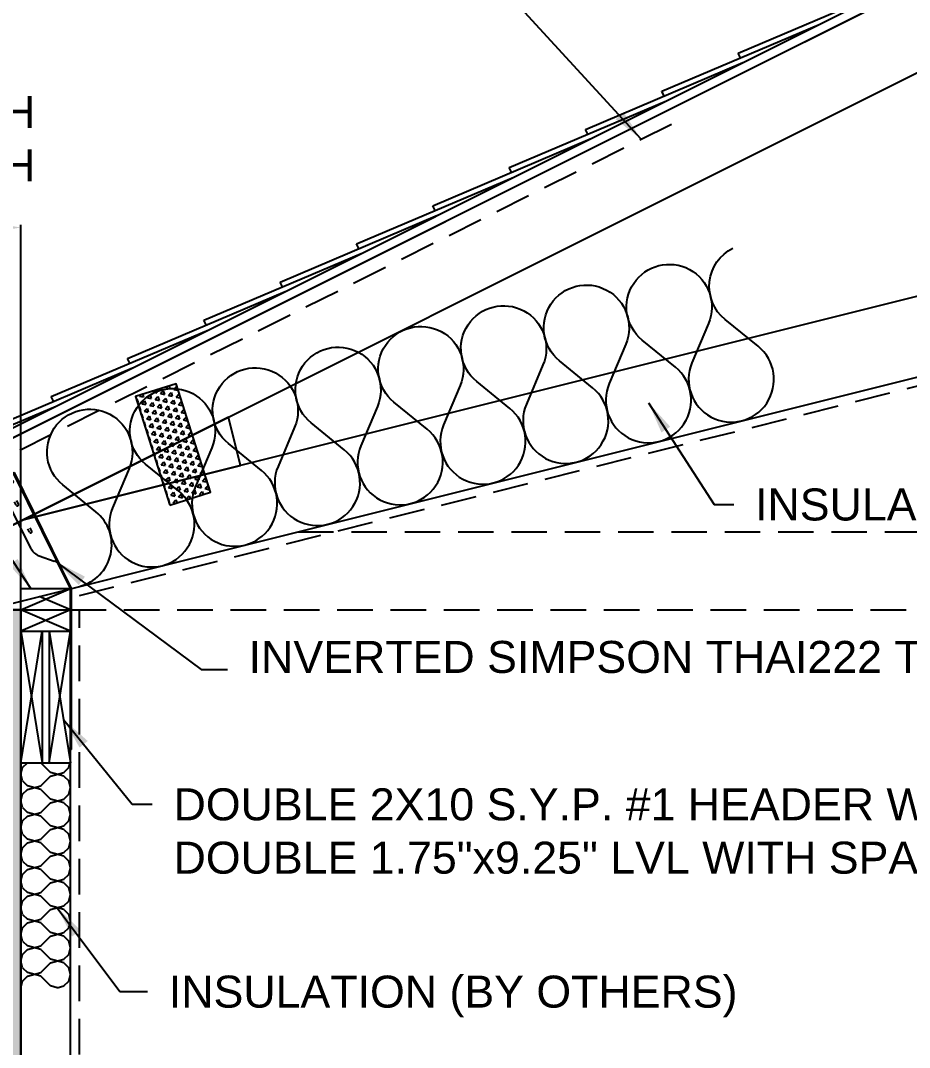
# Model space of a CAD drawing. Header units: inches. Extents: x -1316 to 22433, y -200 to 8737.
# Drawn here: x -378.2 to -315.7, y 75.3 to 147.5 of the extents above; entities that cross this region are included whole.
import ezdxf

# ---------------------------------------------------------------- set-up
doc = ezdxf.new("R2010")
doc.units = ezdxf.units.IN
doc.header["$LTSCALE"] = 10
doc.header["$MEASUREMENT"] = 0
doc.header["$PDMODE"] = 34
doc.header["$PDSIZE"] = 18
doc.linetypes.add('HIDDEN', pattern=[0.375, 0.25, -0.125])
doc.layers.get('0').update_dxf_attribs({"linetype": 'CONTINUOUS'})
doc.layers.get('DefPoints').update_dxf_attribs({"linetype": 'CONTINUOUS'})
for name, color, linetype in [('S-HATCH', 5, 'CONTINUOUS'), ('S-HDWR', 104, 'CONTINUOUS'), ('S-PLATE', 190, 'CONTINUOUS'), ('S-ROOF', 2, 'CONTINUOUS'), ('S-TXT', 222, 'CONTINUOUS'), ('S-WALL', 6, 'CONTINUOUS')]:
    doc.layers.add(name, color=color, linetype=linetype)
doc.styles.add('style1', font='arial.ttf')
doc.dimstyles.new('1-2', dxfattribs={"dimtxt": 2.25, "dimasz": 2.25, "dimexe": 0.18, "dimexo": 1.5, "dimgap": 1.5, "dimtad": 0, "dimdec": 4, "dimrnd": 0.0625, "dimzin": 0, "dimdsep": 46, "dimlunit": 4, "dimtxsty": 'style1', "dimcen": 0.09, "dimazin": 0, "dimtfac": 1, "dimtdec": 4, "dimtofl": 0, "dimtmove": 0, "dimatfit": 0, "dimfxl": 1, "dimtolj": 1, "dimtzin": 0, "dimarcsym": 0})

# ---------------------------------------------------------------- blocks, each defined once
blk = doc.blocks.new('NP SHINGLES')
for p, q in [((74.713, 38.195), (85.782, 42.891)), ((69.351, 35.514), (80.419, 40.209)), ((74.881, 37.859), (74.713, 38.195)), ((63.988, 32.833), (75.057, 37.528)), ((69.518, 35.178), (69.351, 35.514)), ((58.622, 30.149), (69.69, 34.845)), ((64.156, 32.497), (63.988, 32.833)), ((53.255, 27.466), (64.324, 32.162)), ((58.79, 29.814), (58.622, 30.149)), ((47.889, 24.783), (58.957, 29.478)), ((53.423, 27.131), (53.255, 27.466)), ((42.522, 22.099), (53.591, 26.795)), ((48.056, 24.447), (47.889, 24.783)), ((37.156, 19.416), (48.224, 24.112)), ((42.69, 21.764), (42.522, 22.099)), ((31.789, 16.733), (42.858, 21.429)), ((37.323, 19.081), (37.156, 19.416)), ((26.422, 14.05), (37.491, 18.745)), ((31.957, 16.397), (31.789, 16.733)), ((21.056, 11.366), (32.124, 16.062)), ((26.59, 13.714), (26.422, 14.05)), ((15.689, 8.683), (26.758, 13.379))]:
    blk.add_line(p, q)
blk = doc.blocks.new('THAI1-81-22-l')
for p, q in [((3.565, 21.555), (-1.445, 11.383)), ((3.628, 21.524), (-1.375, 11.367)), ((3.455, 21.33), (3.517, 21.299)), ((3.565, 21.555), (3.628, 21.524)), ((-1.445, 11.383), (-1.445, 2.307)), ((-1.375, 11.367), (-1.375, 2.307)), ((-0.418, 8.332), (-1.207, 9.121)), ((-0.125, 7.625), (-0.125, 4.307)), ((-0.711, 6.539), (-0.711, 6.269)), ((-0.54, 6.539), (-0.54, 6.272)), ((-0.711, 4.414), (-0.711, 4.144)), ((-0.54, 4.414), (-0.54, 4.147)), ((0.991, 2.106), (0.009, 3.807)), ((-1.445, 2.307), (-1.374, 2.307)), ((-1.259, 2.106), (-1.375, 2.307)), ((-0.62, 1.989), (-1.081, 2.763)), ((-0.43, 1.988), (-0.918, 2.857)), ((-0.245, 1.989), (-0.706, 2.763)), ((-0.055, 1.988), (-0.543, 2.857)), ((-1.125, 1.606), (-1.125, 0)), ((-0.594, 1.195), (-0.594, 1.893)), ((-0.406, 1.195), (-0.406, 1.896)), ((-0.219, 1.195), (-0.219, 1.893)), ((-0.031, 1.195), (-0.031, 1.896)), ((0.415, 1.539), (0.415, 1.269)), ((0.585, 1.539), (0.585, 1.272)), ((1.125, 1.606), (1.125, 0)), ((1.125, 0.07), (-1.125, 0.07)), ((1.125, 0), (-1.125, 0))]:
    blk.add_line(p, q)
for centre, radius, start, end in [((-0.5, 9.828), 1, 208.95502, 225), ((-1.125, 7.625), 1, 0, 45), ((-0.625, 6.539), 0.0855, 0, 180), ((-0.625, 4.414), 0.0855, 0, 180), ((0.875, 4.307), 1, 180, 210), ((-1, 2.811), 0.0937, 29.31224, 210.75548), ((-0.625, 2.811), 0.0937, 29.31224, 210.75548), ((-2.125, 1.606), 1, 0, 30), ((-0.781, 1.893), 0.187, 0, 30.75548), ((-0.594, 1.896), 0.187, 0, 29.31224), ((-0.406, 1.893), 0.187, 0, 30.75548), ((-0.219, 1.896), 0.187, 0, 29.31224), ((0.5, 1.539), 0.0855, 0, 180), ((0.125, 1.606), 1, 0, 30), ((-0.5, 1.195), 0.0937, 180, 0), ((-0.125, 1.195), 0.0937, 180, 0)]:
    blk.add_arc(centre, radius, start, end)
blk = doc.blocks.new('*X540')
at = {"color": 0}
for p, q in [((579.445, -101.661), (579.637, -101.661)), ((579.496, -101.904), (579.637, -101.661)), ((579.778, -101.417), (579.637, -101.174)), ((579.637, -101.174), (579.918, -101.174)), ((579.778, -101.417), (579.918, -101.174)), ((580.059, -101.904), (579.918, -101.661)), ((579.918, -101.661), (580.199, -101.661)), ((580.059, -101.904), (580.199, -101.661)), ((580.34, -101.417), (580.199, -101.174)), ((580.199, -101.174), (580.481, -101.174)), ((580.34, -101.417), (580.481, -101.174)), ((580.621, -101.904), (580.481, -101.661)), ((580.481, -101.661), (580.762, -101.661)), ((580.621, -101.904), (580.762, -101.661)), ((580.903, -101.417), (580.762, -101.174)), ((580.762, -101.174), (581.043, -101.174)), ((580.903, -101.417), (581.043, -101.174)), ((581.184, -101.904), (581.043, -101.661)), ((581.043, -101.661), (581.324, -101.661)), ((581.184, -101.904), (581.324, -101.661)), ((581.465, -101.417), (581.324, -101.174)), ((581.324, -101.174), (581.606, -101.174)), ((581.465, -101.417), (581.606, -101.174)), ((581.746, -101.904), (581.606, -101.661)), ((581.606, -101.661), (581.887, -101.661)), ((581.746, -101.904), (581.887, -101.661)), ((582.028, -101.417), (581.887, -101.174)), ((581.887, -101.174), (582.168, -101.174)), ((582.028, -101.417), (582.168, -101.174)), ((582.309, -101.904), (582.168, -101.661)), ((582.168, -101.661), (582.449, -101.661)), ((582.309, -101.904), (582.449, -101.661)), ((582.59, -101.417), (582.449, -101.174)), ((582.449, -101.174), (582.731, -101.174)), ((582.59, -101.417), (582.731, -101.174)), ((582.871, -101.904), (582.731, -101.661)), ((582.731, -101.661), (583.012, -101.661)), ((582.871, -101.904), (583.012, -101.661)), ((583.153, -101.417), (583.012, -101.174)), ((583.012, -101.174), (583.293, -101.174)), ((583.153, -101.417), (583.293, -101.174)), ((583.434, -101.904), (583.293, -101.661)), ((583.293, -101.661), (583.574, -101.661)), ((583.434, -101.904), (583.574, -101.661)), ((583.715, -101.417), (583.574, -101.174)), ((583.574, -101.174), (583.856, -101.174)), ((583.715, -101.417), (583.856, -101.174)), ((583.996, -101.904), (583.856, -101.661)), ((583.856, -101.661), (584.137, -101.661)), ((583.996, -101.904), (584.137, -101.661)), ((584.278, -101.417), (584.137, -101.174)), ((584.137, -101.174), (584.418, -101.174)), ((584.278, -101.417), (584.418, -101.174)), ((584.559, -101.904), (584.418, -101.661)), ((584.418, -101.661), (584.699, -101.661)), ((584.559, -101.904), (584.699, -101.661)), ((584.84, -101.417), (584.699, -101.174)), ((584.699, -101.174), (584.981, -101.174)), ((584.84, -101.417), (584.981, -101.174)), ((585.121, -101.904), (584.981, -101.661)), ((584.981, -101.661), (585.262, -101.661)), ((585.121, -101.904), (585.262, -101.661)), ((585.403, -101.417), (585.262, -101.174)), ((585.262, -101.174), (585.543, -101.174)), ((585.403, -101.417), (585.543, -101.174)), ((585.684, -101.904), (585.543, -101.661)), ((585.543, -101.661), (585.824, -101.661)), ((585.684, -101.904), (585.824, -101.661)), ((585.965, -101.417), (585.824, -101.174)), ((585.824, -101.174), (586.106, -101.174)), ((585.965, -101.417), (586.106, -101.174)), ((586.246, -101.904), (586.106, -101.661)), ((586.106, -101.661), (586.387, -101.661)), ((586.246, -101.904), (586.387, -101.661)), ((586.528, -101.417), (586.387, -101.174)), ((586.387, -101.174), (586.668, -101.174)), ((586.528, -101.417), (586.668, -101.174)), ((586.809, -101.904), (586.668, -101.661)), ((586.668, -101.661), (586.949, -101.661)), ((586.809, -101.904), (586.949, -101.661)), ((587.09, -101.417), (586.949, -101.174)), ((586.949, -101.174), (587.231, -101.174)), ((587.09, -101.417), (587.231, -101.174)), ((587.371, -101.904), (587.231, -101.661)), ((587.231, -101.661), (587.445, -101.661)), ((587.371, -101.904), (587.445, -101.776)), ((579.496, -101.904), (579.445, -101.816)), ((579.778, -102.391), (579.637, -102.148)), ((579.637, -102.148), (579.918, -102.148)), ((579.778, -102.391), (579.918, -102.148)), ((580.34, -102.391), (580.199, -102.148)), ((580.199, -102.148), (580.481, -102.148)), ((580.34, -102.391), (580.481, -102.148)), ((580.903, -102.391), (580.762, -102.148)), ((580.762, -102.148), (581.043, -102.148)), ((580.903, -102.391), (581.043, -102.148)), ((581.465, -102.391), (581.324, -102.148)), ((581.324, -102.148), (581.606, -102.148)), ((581.465, -102.391), (581.606, -102.148)), ((582.028, -102.391), (581.887, -102.148)), ((581.887, -102.148), (582.168, -102.148)), ((582.028, -102.391), (582.168, -102.148)), ((582.59, -102.391), (582.449, -102.148)), ((582.449, -102.148), (582.731, -102.148)), ((582.59, -102.391), (582.731, -102.148)), ((583.153, -102.391), (583.012, -102.148)), ((583.012, -102.148), (583.293, -102.148)), ((583.153, -102.391), (583.293, -102.148)), ((583.715, -102.391), (583.574, -102.148)), ((583.574, -102.148), (583.856, -102.148)), ((583.715, -102.391), (583.856, -102.148)), ((584.278, -102.391), (584.137, -102.148)), ((584.137, -102.148), (584.418, -102.148)), ((584.278, -102.391), (584.418, -102.148)), ((584.84, -102.391), (584.699, -102.148)), ((584.699, -102.148), (584.981, -102.148)), ((584.84, -102.391), (584.981, -102.148)), ((585.403, -102.391), (585.262, -102.148)), ((585.262, -102.148), (585.543, -102.148)), ((585.403, -102.391), (585.543, -102.148)), ((585.965, -102.391), (585.824, -102.148)), ((585.824, -102.148), (586.106, -102.148)), ((585.965, -102.391), (586.106, -102.148)), ((586.528, -102.391), (586.387, -102.148)), ((586.387, -102.148), (586.668, -102.148)), ((586.528, -102.391), (586.668, -102.148)), ((587.09, -102.391), (586.949, -102.148)), ((586.949, -102.148), (587.231, -102.148)), ((587.09, -102.391), (587.231, -102.148)), ((579.445, -102.635), (579.637, -102.635)), ((579.496, -102.879), (579.445, -102.791)), ((579.496, -102.879), (579.637, -102.635)), ((579.778, -103.366), (579.637, -103.122)), ((579.637, -103.122), (579.918, -103.122)), ((579.778, -103.366), (579.918, -103.122)), ((580.059, -102.879), (579.918, -102.635)), ((579.918, -102.635), (580.199, -102.635)), ((580.059, -102.879), (580.199, -102.635)), ((580.34, -103.366), (580.199, -103.122)), ((580.199, -103.122), (580.481, -103.122)), ((580.34, -103.366), (580.481, -103.122)), ((580.621, -102.879), (580.481, -102.635)), ((580.481, -102.635), (580.762, -102.635)), ((580.621, -102.879), (580.762, -102.635)), ((580.903, -103.366), (580.762, -103.122)), ((580.762, -103.122), (581.043, -103.122)), ((580.903, -103.366), (581.043, -103.122)), ((581.184, -102.879), (581.043, -102.635)), ((581.043, -102.635), (581.324, -102.635)), ((581.184, -102.879), (581.324, -102.635)), ((581.465, -103.366), (581.324, -103.122)), ((581.324, -103.122), (581.606, -103.122)), ((581.465, -103.366), (581.606, -103.122)), ((581.746, -102.879), (581.606, -102.635)), ((581.606, -102.635), (581.887, -102.635)), ((581.746, -102.879), (581.887, -102.635)), ((582.028, -103.366), (581.887, -103.122)), ((581.887, -103.122), (582.168, -103.122)), ((582.028, -103.366), (582.168, -103.122)), ((582.309, -102.879), (582.168, -102.635)), ((582.168, -102.635), (582.449, -102.635)), ((582.309, -102.879), (582.449, -102.635)), ((582.59, -103.366), (582.449, -103.122)), ((582.449, -103.122), (582.731, -103.122)), ((582.59, -103.366), (582.731, -103.122)), ((582.871, -102.879), (582.731, -102.635)), ((582.731, -102.635), (583.012, -102.635)), ((582.871, -102.879), (583.012, -102.635)), ((583.153, -103.366), (583.012, -103.122)), ((583.012, -103.122), (583.293, -103.122)), ((583.153, -103.366), (583.293, -103.122)), ((583.434, -102.879), (583.293, -102.635)), ((583.293, -102.635), (583.574, -102.635)), ((583.434, -102.879), (583.574, -102.635)), ((583.715, -103.366), (583.574, -103.122)), ((583.574, -103.122), (583.856, -103.122)), ((583.715, -103.366), (583.856, -103.122)), ((583.996, -102.879), (583.856, -102.635)), ((583.856, -102.635), (584.137, -102.635)), ((583.996, -102.879), (584.137, -102.635)), ((584.278, -103.366), (584.137, -103.122)), ((584.137, -103.122), (584.418, -103.122)), ((584.278, -103.366), (584.418, -103.122)), ((584.559, -102.879), (584.418, -102.635)), ((584.418, -102.635), (584.699, -102.635)), ((584.559, -102.879), (584.699, -102.635)), ((584.84, -103.366), (584.699, -103.122)), ((584.699, -103.122), (584.981, -103.122)), ((584.84, -103.366), (584.981, -103.122)), ((585.121, -102.879), (584.981, -102.635)), ((584.981, -102.635), (585.262, -102.635)), ((585.121, -102.879), (585.262, -102.635)), ((585.403, -103.366), (585.262, -103.122)), ((585.262, -103.122), (585.543, -103.122)), ((585.403, -103.366), (585.543, -103.122)), ((585.684, -102.879), (585.543, -102.635)), ((585.543, -102.635), (585.824, -102.635)), ((585.684, -102.879), (585.824, -102.635)), ((585.965, -103.366), (585.824, -103.122)), ((585.824, -103.122), (586.106, -103.122)), ((585.965, -103.366), (586.106, -103.122)), ((586.246, -102.879), (586.106, -102.635)), ((586.106, -102.635), (586.387, -102.635)), ((586.246, -102.879), (586.387, -102.635)), ((586.528, -103.366), (586.387, -103.122)), ((586.387, -103.122), (586.668, -103.122)), ((586.528, -103.366), (586.668, -103.122)), ((586.809, -102.879), (586.668, -102.635)), ((586.668, -102.635), (586.949, -102.635)), ((586.809, -102.879), (586.949, -102.635)), ((587.09, -103.366), (586.949, -103.122)), ((586.949, -103.122), (587.231, -103.122)), ((587.09, -103.366), (587.231, -103.122)), ((587.371, -102.879), (587.231, -102.635)), ((587.231, -102.635), (587.445, -102.635)), ((587.371, -102.879), (587.445, -102.75)), ((579.445, -103.609), (579.637, -103.609)), ((579.496, -103.853), (579.445, -103.765)), ((579.496, -103.853), (579.637, -103.609)), ((580.059, -103.853), (579.918, -103.609)), ((579.918, -103.609), (580.199, -103.609)), ((580.059, -103.853), (580.199, -103.609)), ((580.621, -103.853), (580.481, -103.609)), ((580.481, -103.609), (580.762, -103.609)), ((580.621, -103.853), (580.762, -103.609)), ((581.184, -103.853), (581.043, -103.609)), ((581.043, -103.609), (581.324, -103.609)), ((581.184, -103.853), (581.324, -103.609)), ((581.746, -103.853), (581.606, -103.609)), ((581.606, -103.609), (581.887, -103.609)), ((581.746, -103.853), (581.887, -103.609)), ((582.309, -103.853), (582.168, -103.609)), ((582.168, -103.609), (582.449, -103.609)), ((582.309, -103.853), (582.449, -103.609)), ((582.871, -103.853), (582.731, -103.609)), ((582.731, -103.609), (583.012, -103.609)), ((582.871, -103.853), (583.012, -103.609)), ((583.434, -103.853), (583.293, -103.609)), ((583.293, -103.609), (583.574, -103.609)), ((583.434, -103.853), (583.574, -103.609)), ((583.996, -103.853), (583.856, -103.609)), ((583.856, -103.609), (584.137, -103.609)), ((583.996, -103.853), (584.137, -103.609)), ((584.559, -103.853), (584.418, -103.609)), ((584.418, -103.609), (584.699, -103.609)), ((584.559, -103.853), (584.699, -103.609)), ((585.121, -103.853), (584.981, -103.609)), ((584.981, -103.609), (585.262, -103.609)), ((585.121, -103.853), (585.262, -103.609)), ((585.684, -103.853), (585.543, -103.609)), ((585.543, -103.609), (585.824, -103.609)), ((585.684, -103.853), (585.824, -103.609)), ((586.246, -103.853), (586.106, -103.609)), ((586.106, -103.609), (586.387, -103.609)), ((586.246, -103.853), (586.387, -103.609)), ((586.809, -103.853), (586.668, -103.609)), ((586.668, -103.609), (586.949, -103.609)), ((586.809, -103.853), (586.949, -103.609)), ((587.371, -103.853), (587.231, -103.609)), ((587.231, -103.609), (587.445, -103.609)), ((587.371, -103.853), (587.445, -103.724)), ((579.659, -104.135), (579.637, -104.096)), ((579.637, -104.096), (579.918, -104.096)), ((579.896, -104.135), (579.918, -104.096)), ((580.222, -104.135), (580.199, -104.096)), ((580.199, -104.096), (580.481, -104.096)), ((580.458, -104.135), (580.481, -104.096)), ((580.784, -104.135), (580.762, -104.096)), ((580.762, -104.096), (581.043, -104.096)), ((581.021, -104.135), (581.043, -104.096)), ((581.347, -104.135), (581.324, -104.096)), ((581.324, -104.096), (581.606, -104.096)), ((581.583, -104.135), (581.606, -104.096)), ((581.909, -104.135), (581.887, -104.096)), ((581.887, -104.096), (582.168, -104.096)), ((582.146, -104.135), (582.168, -104.096)), ((582.472, -104.135), (582.449, -104.096)), ((582.449, -104.096), (582.731, -104.096)), ((582.708, -104.135), (582.731, -104.096)), ((583.034, -104.135), (583.012, -104.096)), ((583.012, -104.096), (583.293, -104.096)), ((583.271, -104.135), (583.293, -104.096)), ((583.597, -104.135), (583.574, -104.096)), ((583.574, -104.096), (583.856, -104.096)), ((583.833, -104.135), (583.856, -104.096)), ((584.159, -104.135), (584.137, -104.096)), ((584.137, -104.096), (584.418, -104.096)), ((584.396, -104.135), (584.418, -104.096)), ((584.722, -104.135), (584.699, -104.096)), ((584.699, -104.096), (584.981, -104.096)), ((584.958, -104.135), (584.981, -104.096)), ((585.284, -104.135), (585.262, -104.096)), ((585.262, -104.096), (585.543, -104.096)), ((585.521, -104.135), (585.543, -104.096)), ((585.847, -104.135), (585.824, -104.096)), ((585.824, -104.096), (586.106, -104.096)), ((586.083, -104.135), (586.106, -104.096)), ((586.409, -104.135), (586.387, -104.096)), ((586.387, -104.096), (586.668, -104.096)), ((586.646, -104.135), (586.668, -104.096)), ((586.972, -104.135), (586.949, -104.096)), ((586.949, -104.096), (587.231, -104.096)), ((587.208, -104.135), (587.231, -104.096))]:
    blk.add_line(p, q, dxfattribs=at)
blk = doc.blocks.new('BOX')
blk.add_lwpolyline([(0, 0), (1, 0), (1, 1), (0, 1)], close=True)
blk = doc.blocks.new('*D566')
at = {"layer": 'DefPoints', "color": 0, "transparency": 16777216}
for p in [(0, 26.89), (0, 0), (-23.999, -2.3)]:
    blk.add_point(p, dxfattribs=at)
at = {"layer": 'S-TXT', "color": 0, "lineweight": -2, "transparency": 16777216}
for p, q in [((-23.999, -0.8), (-23.999, 27.07)), ((-21.749, 26.89), (-2.25, 26.89)), ((0, 1.5), (0, 27.07))]:
    blk.add_line(p, q, dxfattribs=at)
at = {"layer": 'S-TXT', "color": 0, "transparency": 16777216}
for points in [[(-21.749, 27.265), (-21.749, 26.515), (-23.999, 26.89)], [(-2.25, 27.265), (-2.25, 26.515), (0, 26.89)]]:
    blk.add_solid(points, dxfattribs=at)
at = {"layer": 'S-TXT', "color": 0, "transparency": 16777216, "insert": (-10.955, 33.114), "char_height": 2.25, "attachment_point": 5, "style": 'style1'}
blk.add_mtext('\\A1;2\'-0" WITH 2\' OH\\P3\'-0" WITH 3\' OH', dxfattribs=at)
blk = doc.blocks.new('*X550')
at = {"color": 0}
for p, q in [((32.582, 133.971), (32.921, 134.309)), ((33.868, 134.309), (34.55, 133.628)), ((35.831, 133.971), (35.922, 134.309)), ((32.457, 133.502), (32.582, 133.971)), ((34.55, 133.376), (35.488, 133.628)), ((35.488, 133.376), (34.55, 133.628)), ((35.488, 133.628), (35.831, 133.971)), ((32.582, 133.033), (32.457, 133.502)), ((32.582, 133.033), (32.926, 132.69)), ((33.863, 132.69), (34.55, 133.376)), ((35.488, 133.376), (35.831, 133.033)), ((35.957, 132.564), (35.831, 133.033)), ((32.582, 132.095), (32.926, 132.438)), ((32.926, 132.438), (33.863, 132.69)), ((33.863, 132.438), (32.926, 132.69)), ((33.863, 132.438), (34.55, 131.752)), ((35.831, 132.095), (35.957, 132.564)), ((32.457, 131.626), (32.582, 132.095)), ((32.582, 131.157), (32.457, 131.626)), ((33.863, 130.814), (34.55, 131.501)), ((34.55, 131.501), (35.488, 131.752)), ((35.488, 131.501), (34.55, 131.752)), ((35.488, 131.752), (35.831, 132.095)), ((35.488, 131.501), (35.831, 131.157)), ((32.582, 131.157), (32.926, 130.814)), ((32.926, 130.563), (33.863, 130.814)), ((33.863, 130.563), (32.926, 130.814)), ((35.957, 130.688), (35.831, 131.157)), ((32.457, 129.751), (32.582, 130.22)), ((32.582, 130.22), (32.926, 130.563)), ((33.863, 130.563), (34.55, 129.876)), ((35.488, 129.876), (35.831, 130.22)), ((35.831, 130.22), (35.957, 130.688)), ((32.582, 129.282), (32.457, 129.751)), ((32.582, 129.282), (32.926, 128.938)), ((33.863, 128.938), (34.55, 129.625)), ((34.55, 129.625), (35.488, 129.876)), ((35.488, 129.625), (34.55, 129.876)), ((35.488, 129.625), (35.831, 129.282)), ((35.957, 128.813), (35.831, 129.282)), ((32.582, 128.344), (32.926, 128.687)), ((32.926, 128.687), (33.863, 128.938)), ((33.863, 128.687), (32.926, 128.938)), ((33.863, 128.687), (34.55, 128.001)), ((35.831, 128.344), (35.957, 128.813)), ((32.457, 127.875), (32.582, 128.344)), ((32.582, 127.406), (32.457, 127.875)), ((34.55, 127.749), (35.488, 128.001)), ((35.488, 127.749), (34.55, 128.001)), ((35.488, 128.001), (35.831, 128.344)), ((32.582, 127.406), (32.926, 127.063)), ((33.863, 127.063), (34.55, 127.749)), ((35.488, 127.749), (35.831, 127.406)), ((35.957, 126.937), (35.831, 127.406)), ((32.457, 125.999), (32.582, 126.468)), ((32.582, 126.468), (32.926, 126.812)), ((32.926, 126.812), (33.863, 127.063)), ((33.863, 126.812), (32.926, 127.063)), ((33.863, 126.812), (34.55, 126.125)), ((35.488, 126.125), (35.831, 126.468)), ((35.831, 126.468), (35.957, 126.937)), ((32.582, 125.53), (32.457, 125.999)), ((33.863, 125.187), (34.55, 125.874)), ((34.55, 125.874), (35.488, 126.125)), ((35.488, 125.874), (34.55, 126.125)), ((35.488, 125.874), (35.831, 125.53)), ((32.582, 125.53), (32.926, 125.187)), ((32.582, 124.593), (32.926, 124.936)), ((32.926, 124.936), (33.863, 125.187)), ((33.863, 124.936), (32.926, 125.187)), ((33.863, 124.936), (34.55, 124.249)), ((35.957, 125.062), (35.831, 125.53)), ((35.831, 124.593), (35.957, 125.062)), ((32.457, 124.124), (32.582, 124.593)), ((34.55, 123.998), (35.488, 124.249)), ((35.488, 123.998), (34.55, 124.249)), ((35.488, 124.249), (35.831, 124.593)), ((32.582, 123.655), (32.457, 124.124)), ((32.582, 123.655), (32.926, 123.312)), ((33.863, 123.312), (34.55, 123.998)), ((35.488, 123.998), (35.831, 123.655)), ((35.957, 123.186), (35.831, 123.655)), ((32.582, 122.717), (32.926, 123.06)), ((32.926, 123.06), (33.863, 123.312)), ((33.863, 123.06), (32.926, 123.312)), ((33.863, 123.06), (34.55, 122.374)), ((35.831, 122.717), (35.957, 123.186)), ((32.457, 122.248), (32.582, 122.717)), ((32.582, 121.779), (32.457, 122.248)), ((33.863, 121.436), (34.55, 122.122)), ((34.55, 122.122), (35.488, 122.374)), ((35.488, 122.122), (34.55, 122.374)), ((35.488, 122.374), (35.831, 122.717)), ((35.488, 122.122), (35.831, 121.779)), ((32.582, 121.779), (32.926, 121.436)), ((32.926, 121.185), (33.863, 121.436)), ((33.863, 121.185), (32.926, 121.436)), ((35.957, 121.31), (35.831, 121.779)), ((35.831, 120.841), (35.957, 121.31)), ((32.457, 120.372), (32.582, 120.841)), ((32.582, 120.841), (32.926, 121.185)), ((33.863, 121.185), (34.55, 120.498)), ((35.488, 120.498), (35.831, 120.841)), ((32.582, 119.903), (32.457, 120.372)), ((32.582, 119.903), (32.926, 119.56)), ((33.863, 119.56), (34.55, 120.247)), ((34.55, 120.247), (35.488, 120.498)), ((35.488, 120.247), (34.55, 120.498)), ((35.488, 120.247), (35.831, 119.903)), ((35.957, 119.435), (35.831, 119.903)), ((32.582, 118.966), (32.926, 119.309)), ((32.926, 119.309), (33.863, 119.56)), ((33.863, 119.309), (32.926, 119.56)), ((33.863, 119.309), (34.55, 118.622)), ((35.831, 118.966), (35.957, 119.435)), ((32.457, 118.497), (32.582, 118.966)), ((35.019, 118.497), (34.55, 118.622)), ((35.019, 118.497), (35.488, 118.622)), ((35.488, 118.622), (35.831, 118.966))]:
    blk.add_line(p, q, dxfattribs=at)
blk = doc.blocks.new('EH 1200 ROOF DETAIL')
blk.add_line((3.5, 0.25), (3.5, 1.5))
at = {"layer": 'S-HATCH'}
blk.add_lwpolyline([(4.12062, 1.65515, 0.61803399), (5.28479, 6.89392), (2.95645, 8.7857, -2.00000001), (7.61313, 9.94987), (6.44896, 7.18497, 2), (11.10564, 8.34914), (11.10564, 8.34914), (8.7773, 10.24092, -2.00000001), (13.43399, 11.40509), (12.26982, 8.64018, 2), (16.9265, 9.80435), (16.9265, 9.80435), (14.59816, 11.69613, -2.00000001), (19.25484, 12.8603), (18.09067, 10.09539, 2), (22.74735, 11.25957), (22.74735, 11.25957), (20.41901, 13.15134, -2.00000001), (25.0757, 14.31551), (23.91153, 11.55061, 2), (28.56821, 12.71478), (28.56821, 12.71478), (26.23987, 14.60656, -2.00000001), (30.89655, 15.77073), (29.73238, 13.00582, 2), (34.38906, 14.16999), (34.38906, 14.16999), (32.06072, 16.06177, -2.00000001), (36.71741, 17.22594), (35.55324, 14.46104, 2), (40.20992, 15.62521), (40.20992, 15.62521), (37.88158, 17.51698, -2.00000001), (42.53826, 18.68116), (41.37409, 15.91625, 2), (46.03077, 17.08042), (46.03077, 17.08042), (43.70243, 18.9722, -2.00000001), (48.35912, 20.13637), (47.19495, 17.37146, 2), (51.85163, 18.53563), (51.85163, 18.53563), (49.52329, 20.42741, -0.54519506), (50.076, 25.44032, -0.54519506)], format="xyb", dxfattribs=at)
at = {"layer": 'S-HATCH', "linetype": 'HIDDEN'}
for points in [[(19.49999, 5.5), (142.71554, 5.5)], [(3.49999, 0), (142.71554, 0)]]:
    blk.add_lwpolyline(points, dxfattribs=at)
at = {"layer": 'S-ROOF'}
for p, q in [((-24.27895, 0.9585), (132.38112, 79.29815)), ((-23.99937, 0.39934), (132.63646, 78.71726))]:
    blk.add_line(p, q, dxfattribs=at)
at = {"layer": 'S-ROOF', "color": 5, "linetype": 'HIDDEN'}
blk.add_line((4.125, 1.01201), (150.68721, 37.65257), dxfattribs=at)
at = {"layer": 'S-ROOF', "linetype": 'HIDDEN'}
blk.add_line((-23.55216, -0.49508), (46.50198, 34.53199), dxfattribs=at)
at = {"layer": 'S-ROOF'}
for points in [[(79.98527, 46.24248), (-22.49937, -4.99984), (-22.49937, 1.14934), (132.63646, 78.71726)], [(76.48532, 25.4156), (0.17771, 6.3387), (-22.49937, -4.99984), (150.43206, 38.23302)]]:
    blk.add_lwpolyline(points, dxfattribs=at)
blk.add_lwpolyline([(15.45745, 10.15863), (14.60858, 13.55413), (0.17771, 6.3387)], close=True, dxfattribs=at)
at = {"layer": 'S-WALL'}
for p, q in [((0, 1.5), (3.5, 1.5)), ((0, 0), (0, 0.625)), ((0, 0), (3.5, 0))]:
    blk.add_line(p, q, dxfattribs=at)
at = {"layer": 'S-WALL', "color": 5}
for p, q in [((0, 0), (3.5, 1.5)), ((3.5, 0), (1.28947, 0.94737))]:
    blk.add_line(p, q, dxfattribs=at)
at = {"layer": 'S-WALL', "linetype": 'HIDDEN'}
blk.add_line((0, 0.625), (0, 1.5), dxfattribs=at)
at = {"layer": 'S-HATCH'}
blk.add_blockref('NP SHINGLES', (-24.27895, 0.9585), dxfattribs=at)
at = {"layer": 'S-HATCH', "rotation": 287.4867585860587}
blk.add_blockref('*X540', (-66.72608, 598.96104), dxfattribs=at)
at = {"layer": 'S-HDWR', "color": 1, "rotation": 206.2216689964954}
blk.add_blockref('THAI1-81-22-l', (-2.75575, 11.08929), dxfattribs=at)
at = {"layer": 'S-PLATE', "xscale": 2.999999999999993, "yscale": 7.999999999999886, "zscale": 2.999999999999993, "rotation": 17.48675858605812}
blk.add_blockref('BOX', (10.47024, 7.3725), dxfattribs=at)
at = {"layer": 'S-TXT', "char_height": 2.25, "attachment_point": 1, "style": 'style1'}
for s, insert in [('\\A1;INSULATION (BY OTHERS)', (51.63356, 8.54016)), ('INVERTED SIMPSON THAI222 TRUSS HANGER, TYP EA. TRUSS AT WALL', (16.02655, -2.17894))]:
    blk.add_mtext(s, dxfattribs=dict(at, insert=insert))
at = {"layer": 'S-TXT'}
dim = blk.add_linear_dim(base=(0, 26.89028), p1=(-23.99937, -2.30025), p2=(0, 0), text='2\'-0" WITH 2\' OH\\P3\'-0" WITH 3\' OH', dimstyle='1-2', override={"dimtmove": 2}, dxfattribs=at)
dim.commit()
dim.dimension.update_dxf_attribs({"geometry": '*D566', "text_midpoint": (-10.95521, 33.11404), "dimtype": 128})
at = {"layer": 'S-TXT', "annotation_type": 0, "has_hookline": 1}
for points, hookline_direction, text_width in [([(43.628, 33.095), (31.90819, 45.88082), (29.47098, 45.88082)], 1, 42.41849), ([(0.7106, 1.5), (-8.84872, 16.04915), (-11.09872, 16.04915)], 1, 27.59089), ([(2.48612, 3.38621), (12.69227, -4.17894), (14.52655, -4.17894)], 0, 109.62995)]:
    blk.add_leader(points, dimstyle='1-2', dxfattribs=dict(at, hookline_direction=hookline_direction, text_width=text_width))
at = {"layer": 'S-TXT', "annotation_type": 0, "has_hookline": 1, "hookline_direction": 0, "text_width": 39.5868}
blk.add_leader([(44.13971, 14.57032), (48.75655, 7.41516), (50.13356, 7.41516)], dimstyle='1-2', override={"dimgap": 1.5, "dimtad": 0}, dxfattribs=at)
blk = doc.blocks.new('*U682')
blk.add_blockref('EH 1200 ROOF DETAIL', (0, 0))
blk = doc.blocks.new('*U580')
at = {"layer": 'S-HATCH'}
h = blk.add_hatch(dxfattribs=at)
h.set_pattern_fill('DOLMIT', color=256, angle=90, style=0)
h.set_pattern_definition([(90, (1319.4375, 2e-13), (-0.25, 2e-17), []), (135, (1319.4375, 2e-13), (-0.5, -0.5), [0.3535534, -0.7071077])])
h.paths.add_polyline_path([(0, -19), (-0.625, -19), (-0.625, 95), (0, 95)])
blk.add_lwpolyline([(0, -19), (-0.625, -19), (-0.625, 95), (0, 95)], close=True, dxfattribs=at)
at = {"layer": 'S-WALL'}
for p, q in [((0, 95), (-1.625, 95)), ((0, 95), (-0.625, 95)), ((0, -19), (0, 95)), ((3.5, 95), (0, 93.5)), ((3.5, 93.5), (0, 95)), ((0, 95), (3.5, 95)), ((3.5, 0), (3.5, 95)), ((0, 93.5), (3.5, 93.5)), ((0, 93.5), (1.5, 84.25)), ((0, 84.25), (1.5, 93.5)), ((1.5, 93.5), (1.5, 84.25)), ((2, 93.5), (2, 84.25)), ((2, 93.5), (3.5, 84.25)), ((2, 84.25), (3.5, 93.5)), ((0, 84.25), (3.5, 84.25))]:
    blk.add_line(p, q, dxfattribs=at)
at = {"layer": 'S-WALL', "color": 5, "linetype": 'HIDDEN'}
blk.add_line((4.125, 0), (4.125, 95), dxfattribs=at)
at = {"layer": 'S-HATCH'}
blk.add_blockref('*X550', (-32.456, -50.059), dxfattribs=at)
at = {"layer": 'S-TXT', "char_height": 2.25, "attachment_point": 1, "style": 'style1'}
for s, insert in [('DOUBLE 2X10 S.Y.P. #1 HEADER WITH SPACER, \\PDOUBLE 1.75"x9.25" LVL WITH SPACER FOR 2500 MODEL', (10.743, 82.459)), ('\\A1;INSULATION (BY OTHERS)', (10.41, 69.288))]:
    blk.add_mtext(s, dxfattribs=dict(at, insert=insert))
at = {"layer": 'S-TXT', "annotation_type": 0, "has_hookline": 1, "hookline_direction": 0}
for points, text_width in [([(3.005, 87.301), (7.837, 81.334), (9.243, 81.334)], 86.077), ([(2.563, 74.065), (6.963, 68.163), (8.91, 68.163)], 39.587)]:
    blk.add_leader(points, dimstyle='1-2', override={"dimgap": 1.5, "dimtad": 0}, dxfattribs=dict(at, text_width=text_width))
blk = doc.blocks.new('*U568')
at = {"layer": 'S-WALL'}
blk.add_blockref('*U580', (0, -95), dxfattribs=at)

msp = doc.modelspace()

# ---------------------------------------------------------------- block references
for name in ['*U682', '*U568']:
    msp.add_blockref(name, (-378.18048, 106.10418))

doc.saveas('drawing.dxf')
